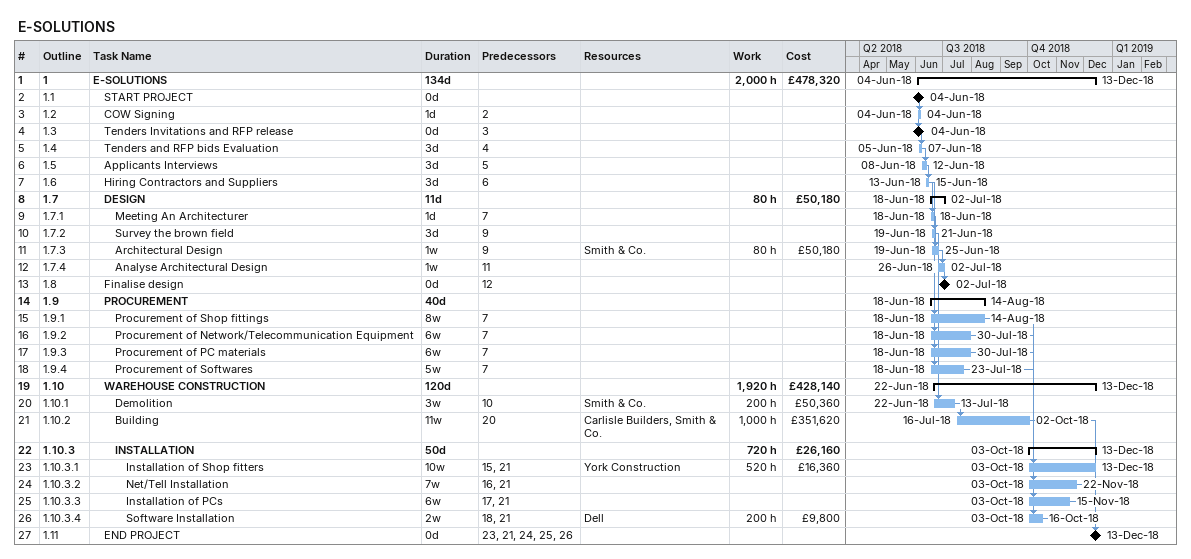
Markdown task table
E-SOLUTIONS

| ID | WBS | Task | Duration | Start | Finish | Predecessors | Resources | Work (h) | Cost (£) |
|---|---|---|---|---|---|---|---|---|---|
| 1 | 1 | **E-SOLUTIONS** | 134d | 2018-06-04 | 2018-12-13 |  |  | 2000 | 478320 |
| 2 | 1.1 | START PROJECT | 0d | 2018-06-04 | 2018-06-04 |  |  |  |  |
| 3 | 1.2 | COW Signing | 1d | 2018-06-04 | 2018-06-04 | 2 |  |  |  |
| 4 | 1.3 | Tenders Invitations and RFP release | 0d | 2018-06-04 | 2018-06-04 | 3 |  |  |  |
| 5 | 1.4 | Tenders and RFP bids Evaluation | 3d | 2018-06-05 | 2018-06-07 | 4 |  |  |  |
| 6 | 1.5 | Applicants Interviews | 3d | 2018-06-08 | 2018-06-12 | 5 |  |  |  |
| 7 | 1.6 | Hiring Contractors and Suppliers | 3d | 2018-06-13 | 2018-06-15 | 6 |  |  |  |
| 8 | 1.7 | **DESIGN** | 11d | 2018-06-18 | 2018-07-02 |  |  | 80 | 50180 |
| 9 | 1.7.1 | Meeting An Architecturer | 1d | 2018-06-18 | 2018-06-18 | 7 |  |  |  |
| 10 | 1.7.2 | Survey the brown field | 3d | 2018-06-19 | 2018-06-21 | 9 |  |  |  |
| 11 | 1.7.3 | Architectural Design | 1w | 2018-06-19 | 2018-06-25 | 9 | Smith & Co. | 80 | 50180 |
| 12 | 1.7.4 | Analyse Architectural Design | 1w | 2018-06-26 | 2018-07-02 | 11 |  |  |  |
| 13 | 1.8 | Finalise design | 0d | 2018-07-02 | 2018-07-02 | 12 |  |  |  |
| 14 | 1.9 | **PROCUREMENT** | 40d | 2018-06-18 | 2018-08-14 |  |  |  |  |
| 15 | 1.9.1 | Procurement of Shop fittings | 8w | 2018-06-18 | 2018-08-14 | 7 |  |  |  |
| 16 | 1.9.2 | Procurement of Network/Telecommunication Equipment | 6w | 2018-06-18 | 2018-07-30 | 7 |  |  |  |
| 17 | 1.9.3 | Procurement of PC materials | 6w | 2018-06-18 | 2018-07-30 | 7 |  |  |  |
| 18 | 1.9.4 | Procurement of Softwares | 5w | 2018-06-18 | 2018-07-23 | 7 |  |  |  |
| 19 | 1.10 | **WAREHOUSE CONSTRUCTION** | 120d | 2018-06-22 | 2018-12-13 |  |  | 1920 | 428140 |
| 20 | 1.10.1 | Demolition | 3w | 2018-06-22 | 2018-07-13 | 10 | Smith & Co. | 200 | 50360 |
| 21 | 1.10.2 | Building | 11w | 2018-07-16 | 2018-10-02 | 20 | Carlisle Builders, Smith & Co. | 1000 | 351620 |
| 22 | 1.10.3 | **INSTALLATION** | 50d | 2018-10-03 | 2018-12-13 |  |  | 720 | 26160 |
| 23 | 1.10.3.1 | Installation of Shop fitters | 10w | 2018-10-03 | 2018-12-13 | 15, 21 | York Construction | 520 | 16360 |
| 24 | 1.10.3.2 | Net/Tell Installation | 7w | 2018-10-03 | 2018-11-22 | 16, 21 |  |  |  |
| 25 | 1.10.3.3 | Installation of PCs | 6w | 2018-10-03 | 2018-11-15 | 17, 21 |  |  |  |
| 26 | 1.10.3.4 | Software Installation | 2w | 2018-10-03 | 2018-10-16 | 18, 21 | Dell | 200 | 9800 |
| 27 | 1.11 | END PROJECT | 0d | 2018-12-13 | 2018-12-13 | 23, 21, 24, 25, 26 |  |  |  |
